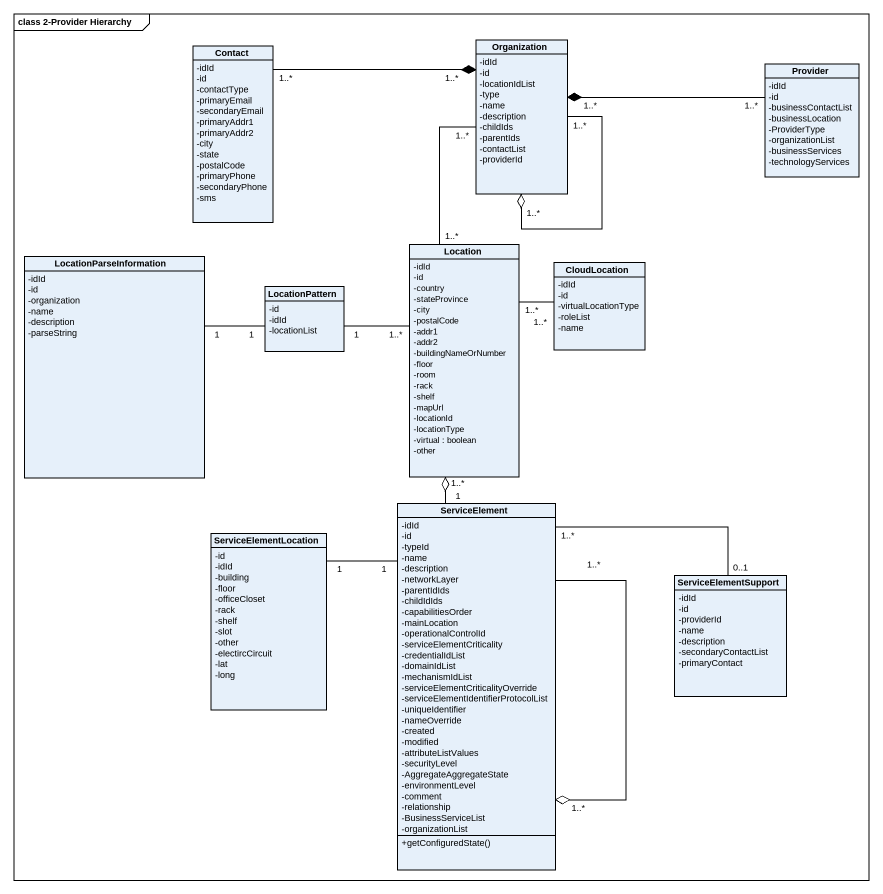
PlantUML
@startuml
mainframe class 2-Provider Hierarchy
hide circle
hide empty members
skinparam classAttributeIconSize 0
class Organization {
  -idId
  -id
  -locationIdList
  -type
  -name
  -description
  -childIds
  -parentIds
  -contactList
  -providerId
}
class Contact {
  -idId
  -id
  -contactType
  -primaryEmail
  -secondaryEmail
  -primaryAddr1
  -primaryAddr2
  -city
  -state
  -postalCode
  -primaryPhone
  -secondaryPhone
  -sms
}
class Provider {
  -idId
  -id
  -businessContactList
  -businessLocation
  -ProviderType
  -organizationList
  -businessServices
  -technologyServices
}
class LocationParseInformation {
  -idId
  -id
  -organization
  -name
  -description
  -parseString
}
class Location {
  -idId
  -id
  -country
  -stateProvince
  -city
  -postalCode
  -addr1
  -addr2
  -buildingNameOrNumber
  -floor
  -room
  -rack
  -shelf
  -mapUrl
  -locationId
  -locationType
  -virtual : boolean
  -other
}
class CloudLocation {
  -idId
  -id
  -virtualLocationType
  -roleList
  -name
}
class LocationPattern {
  -id
  -idId
  -locationList
}
class ServiceElement {
  -idId
  -id
  -typeId
  -name
  -description
  -networkLayer
  -parentIdIds
  -childIdIds
  -capabilitiesOrder
  -mainLocation
  -operationalControlId
  -serviceElementCriticality
  -credentialIdList
  -domainIdList
  -mechanismIdList
  -serviceElementCriticalityOverride
  -serviceElementIdentifierProtocolList
  -uniqueIdentifier
  -nameOverride
  -created
  -modified
  -attributeListValues
  -securityLevel
  -AggregateAggregateState
  -environmentLevel
  -comment
  -relationship
  -BusinessServiceList
  -organizationList
  +getConfiguredState()
}
class ServiceElementLocation {
  -id
  -idId
  -building
  -floor
  -officeCloset
  -rack
  -shelf
  -slot
  -other
  -electircCircuit
  -lat
  -long
}
class ServiceElementSupport {
  -idId
  -id
  -providerId
  -name
  -description
  -secondaryContactList
  -primaryContact
}
Organization "1..*" o-- "1..*" Organization
Organization "1..*" *-left- "1..*" Contact
Organization "1..*" *-right- "1..*" Provider
Organization "1..*" -- "1..*" Location
LocationParseInformation "1" -right- "1" LocationPattern
Location "1..*" -right- "1..*" CloudLocation
Location "1" o-- "1..*" ServiceElement
LocationPattern "1" -right- "1..*" Location
ServiceElement "1..*" o-- "1..*" ServiceElement
ServiceElementLocation "1" -right- "1" ServiceElement
ServiceElementSupport "0..1" -left- "1..*" ServiceElement
@enduml
